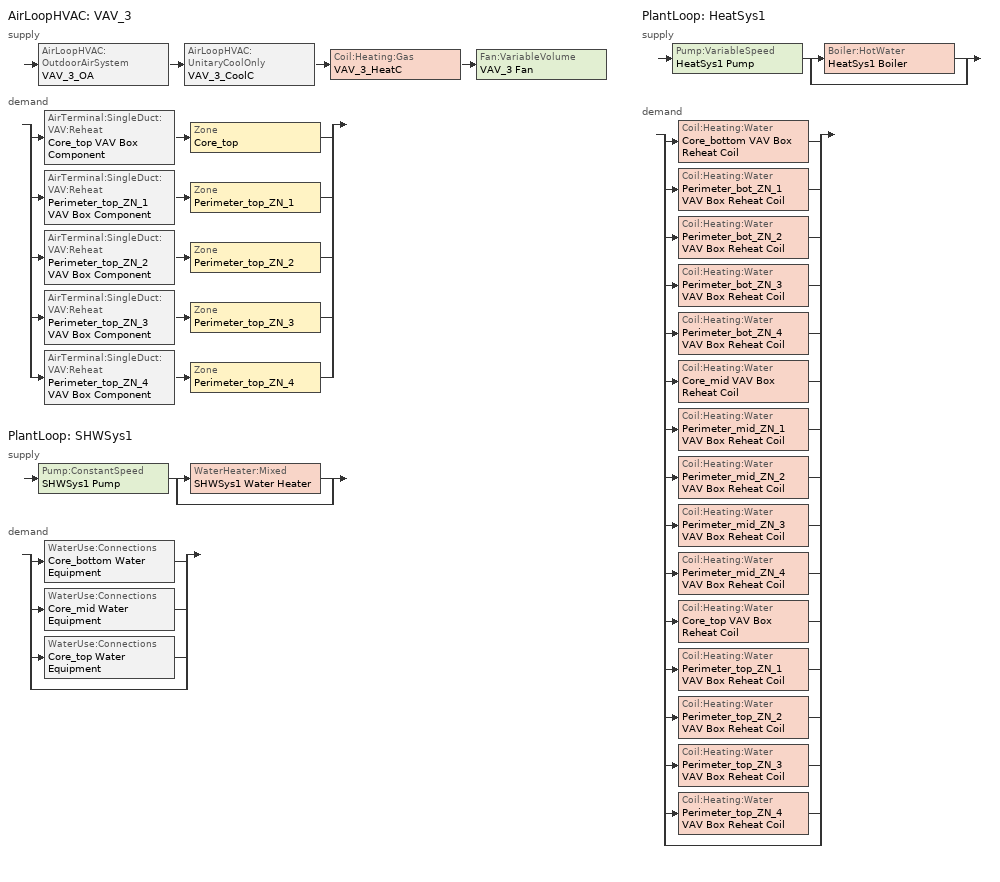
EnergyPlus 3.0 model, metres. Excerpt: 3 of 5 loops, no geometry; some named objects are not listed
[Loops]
AirLoopHVAC 'VAV_3'
 supply: AirLoopHVAC:OutdoorAirSystem 'VAV_3_OA' > AirLoopHVAC:UnitaryCoolOnly 'VAV_3_CoolC' > Coil:Heating:Gas 'VAV_3_HeatC' > Fan:VariableVolume 'VAV_3 Fan'
 demand: split
  | AirTerminal:SingleDuct:VAV:Reheat 'Core_top VAV Box Component' > Zone 'Core_top'
  | AirTerminal:SingleDuct:VAV:Reheat 'Perimeter_top_ZN_1 VAV Box Component' > Zone 'Perimeter_top_ZN_1'
  | AirTerminal:SingleDuct:VAV:Reheat 'Perimeter_top_ZN_2 VAV Box Component' > Zone 'Perimeter_top_ZN_2'
  | AirTerminal:SingleDuct:VAV:Reheat 'Perimeter_top_ZN_3 VAV Box Component' > Zone 'Perimeter_top_ZN_3'
  | AirTerminal:SingleDuct:VAV:Reheat 'Perimeter_top_ZN_4 VAV Box Component' > Zone 'Perimeter_top_ZN_4'
PlantLoop 'SHWSys1'
 supply: Pump:ConstantSpeed 'SHWSys1 Pump' > split
  | WaterHeater:Mixed 'SHWSys1 Water Heater'
  | bypass
 demand: split
  | WaterUse:Connections 'Core_bottom Water Equipment'
  | WaterUse:Connections 'Core_mid Water Equipment'
  | WaterUse:Connections 'Core_top Water Equipment'
  | bypass
PlantLoop 'HeatSys1'
 supply: Pump:VariableSpeed 'HeatSys1 Pump' > split
  | Boiler:HotWater 'HeatSys1 Boiler'
  | bypass
 demand: split
  | Coil:Heating:Water 'Core_bottom VAV Box Reheat Coil'
  | Coil:Heating:Water 'Perimeter_bot_ZN_1 VAV Box Reheat Coil'
  | Coil:Heating:Water 'Perimeter_bot_ZN_2 VAV Box Reheat Coil'
  | Coil:Heating:Water 'Perimeter_bot_ZN_3 VAV Box Reheat Coil'
  | Coil:Heating:Water 'Perimeter_bot_ZN_4 VAV Box Reheat Coil'
  | Coil:Heating:Water 'Core_mid VAV Box Reheat Coil'
  | Coil:Heating:Water 'Perimeter_mid_ZN_1 VAV Box Reheat Coil'
  | Coil:Heating:Water 'Perimeter_mid_ZN_2 VAV Box Reheat Coil'
  | Coil:Heating:Water 'Perimeter_mid_ZN_3 VAV Box Reheat Coil'
  | Coil:Heating:Water 'Perimeter_mid_ZN_4 VAV Box Reheat Coil'
  | Coil:Heating:Water 'Core_top VAV Box Reheat Coil'
  | Coil:Heating:Water 'Perimeter_top_ZN_1 VAV Box Reheat Coil'
  | Coil:Heating:Water 'Perimeter_top_ZN_2 VAV Box Reheat Coil'
  | Coil:Heating:Water 'Perimeter_top_ZN_3 VAV Box Reheat Coil'
  | Coil:Heating:Water 'Perimeter_top_ZN_4 VAV Box Reheat Coil'
  | bypass
[ComponentCost:LineItem]
Name | Line Item Type | Item | Cost per Each | Quantity | Cost per Unit of Output Capacity
Infiltration:Core_top | General | Core_top | 1 | 0.2998
People:Core_top | General | Core_top | 1 | 52.9143
LIGHTING EQUIP:Core_top | Lights | Core_top |  |  | 1
ElectricEquipment:Core_top:PlugMisc | General | Core_top | 1 | 7.9371
Infiltration:Perimeter_top_ZN_1 | General | Perimeter_top_ZN_1 | 1 | 0.1043
People:Perimeter_top_ZN_1 | General | Perimeter_top_ZN_1 | 1 | 11.1548
LIGHTING EQUIP:Perimeter_top_ZN_1 | Lights | Perimeter_top_ZN_1 |  |  | 1
ElectricEquipment:Perimeter_top_ZN_1:PlugMisc | General | Perimeter_top_ZN_1 | 1 | 1.6732
Infiltration:Perimeter_top_ZN_2 | General | Perimeter_top_ZN_2 | 1 | 0.067
People:Perimeter_top_ZN_2 | General | Perimeter_top_ZN_2 | 1 | 7.0619
LIGHTING EQUIP:Perimeter_top_ZN_2 | Lights | Perimeter_top_ZN_2 |  |  | 1
ElectricEquipment:Perimeter_top_ZN_2:PlugMisc | General | Perimeter_top_ZN_2 | 1 | 1.0593
Infiltration:Perimeter_top_ZN_3 | General | Perimeter_top_ZN_3 | 1 | 0.1043
People:Perimeter_top_ZN_3 | General | Perimeter_top_ZN_3 | 1 | 11.1548
LIGHTING EQUIP:Perimeter_top_ZN_3 | Lights | Perimeter_top_ZN_3 |  |  | 1
ElectricEquipment:Perimeter_top_ZN_3:PlugMisc | General | Perimeter_top_ZN_3 | 1 | 1.6732
Infiltration:Perimeter_top_ZN_4 | General | Perimeter_top_ZN_4 | 1 | 0.067
People:Perimeter_top_ZN_4 | General | Perimeter_top_ZN_4 | 1 | 7.0614
LIGHTING EQUIP:Perimeter_top_ZN_4 | Lights | Perimeter_top_ZN_4 |  |  | 1
ElectricEquipment:Perimeter_top_ZN_4:PlugMisc | General | Perimeter_top_ZN_4 | 1 | 1.0592
[Sizing:Zone] Zone Cooling Design Supply Air Temperature {C}=14; Zone Heating Design Supply Air Temperature {C}=40; Zone Cooling Design Supply Air Humidity Ratio {kg-H20/kg-air}=0.0085; Zone Heating Design Supply Air Humidity Ratio {kg-H20/kg-air}=0.008; Outdoor Air Method=Flow/Zone; Outside Air Flow per Zone Floor Area=0; Zone Sizing Factor=0; Cooling Design Air Flow Method {Flow/Zone | DesignDay}=DesignDay; Cooling Design Air Flow Rate=0; Cooling Minimum Air Flow=0; Cooling Minimum Air Flow Fraction=0; Heating Design Air Flow Method {Flow/Zone | DesignDay}=DesignDay; Heating Design Air Flow Rate=0
Name | Outside Air Flow per Zone {m3/s}
Core_top | 0.529143
Perimeter_top_ZN_1; Perimeter_top_ZN_3 | 0.111548
Perimeter_top_ZN_2 | 0.0706191
Perimeter_top_ZN_4 | 0.0706144
[ZoneControl:Thermostat] Control Type Schedule=Dual Zone Control Type Sched
Name | Zone | Control 1
Core_top Thermostat | Core_top | Core_top DualSPSched
Perimeter_top_ZN_1 Thermostat | Perimeter_top_ZN_1 | Perimeter_top_ZN_1 DualSPSched
Perimeter_top_ZN_2 Thermostat | Perimeter_top_ZN_2 | Perimeter_top_ZN_2 DualSPSched
Perimeter_top_ZN_3 Thermostat | Perimeter_top_ZN_3 | Perimeter_top_ZN_3 DualSPSched
Perimeter_top_ZN_4 Thermostat | Perimeter_top_ZN_4 | Perimeter_top_ZN_4 DualSPSched
[ThermostatSetpoint:DualSetpoint] Heating Setpoint Temperature Schedule=HtgSetP_Sch; Cooling Setpoint Temperature Schedule=ClgSetP_Sch
Core_top DualSPSched; Perimeter_top_ZN_1 DualSPSched; Perimeter_top_ZN_2 DualSPSched; Perimeter_top_ZN_3 DualSPSched; Perimeter_top_ZN_4 DualSPSched
[Zone equipment]
Core_top: Core_top VAV Box Component
Perimeter_top_ZN_1: Perimeter_top_ZN_1 VAV Box Component
Perimeter_top_ZN_2: Perimeter_top_ZN_2 VAV Box Component
Perimeter_top_ZN_3: Perimeter_top_ZN_3 VAV Box Component
Perimeter_top_ZN_4: Perimeter_top_ZN_4 VAV Box Component
[AirTerminal:SingleDuct:VAV:Reheat] Availability Schedule=ALWAYS_ON; Maximum Air Flow Rate {m3/s}=AUTOSIZE; Zone Minimum Air Flow Fraction=0.3; Maximum Hot Water or Steam Flow Rate {m3/s}=AUTOSIZE; Minimum Hot Water or Steam Flow Rate {m3/s}=0; Convergence Tolerance=0.001; Damper Heating Action=Reverse
Name | Reheat Coil
Core_top VAV Box Component | Core_top VAV Box Reheat Coil
Perimeter_top_ZN_1 VAV Box Component | Perimeter_top_ZN_1 VAV Box Reheat Coil
Perimeter_top_ZN_2 VAV Box Component | Perimeter_top_ZN_2 VAV Box Reheat Coil
Perimeter_top_ZN_3 VAV Box Component | Perimeter_top_ZN_3 VAV Box Reheat Coil
Perimeter_top_ZN_4 VAV Box Component | Perimeter_top_ZN_4 VAV Box Reheat Coil
[Coil:Heating:Water] Availablility Schedule=ALWAYS_ON; U-Factor Times Area Value {W/K}=AUTOSIZE; Maximum Water Flow Rate {m3/s}=AUTOSIZE; Coil Peformance input method=UFactorTimesAreaAndDesignWaterFlowRate; Nominal Capacity=AUTOSIZE; Design Inlet Water Temperature=82.2; Design Inlet Air Temperature=16.6; Design Outlet Water Temperature=71.1; Design Outlet Air Temperature=32.2
Core_bottom VAV Box Reheat Coil; Perimeter_bot_ZN_1 VAV Box Reheat Coil; Perimeter_bot_ZN_2 VAV Box Reheat Coil; Perimeter_bot_ZN_3 VAV Box Reheat Coil; Perimeter_bot_ZN_4 VAV Box Reheat Coil; Core_mid VAV Box Reheat Coil; Perimeter_mid_ZN_1 VAV Box Reheat Coil; Perimeter_mid_ZN_2 VAV Box Reheat Coil; Perimeter_mid_ZN_3 VAV Box Reheat Coil; Perimeter_mid_ZN_4 VAV Box Reheat Coil; Core_top VAV Box Reheat Coil; Perimeter_top_ZN_1 VAV Box Reheat Coil; Perimeter_top_ZN_2 VAV Box Reheat Coil; Perimeter_top_ZN_3 VAV Box Reheat Coil; Perimeter_top_ZN_4 VAV Box Reheat Coil
[WaterUse:Connections]
Name | Water Use Equipment 1
Core_bottom Water Equipment | Core_bottom Water Equipment
Core_mid Water Equipment | Core_mid Water Equipment
Core_top Water Equipment | Core_top Water Equipment
[WaterUse:Equipment] Peak Flow Rate {m3/s}=1.04111e-05; Flow Rate Fraction Schedule=BLDG_SWH_SCH
Name | Target Temperature Schedule | Hot Water Supply Temperature Schedule Name  {C} | Zone | Sensible Fraction Schedule | Latent Fraction Schedule
Core_bottom Water Equipment | Core_bottom Water Equipment Temp Sched | Core_bottom Water Equipment Hot Supply Temp Sched | Core_bottom | Core_bottom Water Equipment Sensible fract sched | Core_bottom Water Equipment Latent fract sched
Core_mid Water Equipment | Core_mid Water Equipment Temp Sched | Core_mid Water Equipment Hot Supply Temp Sched | Core_mid | Core_mid Water Equipment Sensible fract sched | Core_mid Water Equipment Latent fract sched
Core_top Water Equipment | Core_top Water Equipment Temp Sched | Core_top Water Equipment Hot Supply Temp Sched | Core_top | Core_top Water Equipment Sensible fract sched | Core_top Water Equipment Latent fract sched
[AirLoopHVAC]
VAV_3: Design Supply Air Flow Rate {m3/s}=AUTOSIZE
[SetpointManager:Scheduled]
Name | Control Variable {Temperature| others } | Schedule | Setpoint Node or NodeList | Control Variable {TEMP} | Setpoint Node
VAV_3 SAT setpoint | Temperature | Seasonal-Reset-Supply-Air-Temp-Sch | VAV_3 Supply Equipment Outlet Node
SHWSys1 Loop Setpoint Manager |  | SHWSys1-Loop-Temp-Schedule |  | Temperature | SHWSys1 Supply Outlet Node
HeatSys1 Loop Setpoint Manager |  | HW-Loop-Temp-Schedule |  | Temperature | HeatSys1 Supply Outlet Node
[SetpointManager:MixedAir]
Name | Control Variable {Temperature} | Control Variable | Setpoint Node or NodeList
VAV_3_CoolC SAT Manager | Temperature
VAV_3_HeatC MixedAir Manager |  | Temperature | VAV_3_HeatC-VAV_3 FanNode
VAV_3_OAMixed Air Temp Manager |  | Temperature | VAV_3_OA-VAV_3_CoolCNode
[Sizing:System]
VAV_3: Type Of Load To Size On {Sensible}=Sensible; Design Outdoor Air Flow Rate {m3/s}=AUTOSIZE; Minimum System Air Flow Ratio=0.3; Preheat Design Temperature {C}=7; Preheat Design Humidity Ratio {kg-H2O/kg-air}=0.008; Precool Design Temperature {C}=12.8; Precool Design Humidity Ratio {kg-H2O/kg-air}=0.008; Central Cooling Design Supply Air Temperature {C}=12.8; Central Heating Design Supply Air Temperature {C}=16.7; Sizing Option {Coincident | NonCoincident}=NonCoincident; 100% Outdoor Air in Cooling {Yes | No}=No; 100% Outdoor Air in Heating {Yes | No}=No; Central Cooling Design Supply Air Humidity Ratio {kg-H2O/kg-air}=0.0085; Central Heating Design Supply Air Humidity Ratio {kg-H2O/kg-air}=0.008; Cooling Design Air Flow Method=DesignDay; Cooling Design Air Flow Rate {m3/s}=0; Heating Design Air Flow Method=DesignDay; Heating Design Air Flow Rate {m3/s}=0
[Controller:OutdoorAir]
VAV_3_OA_Controller: Minimum Outdoor Air Flow Rate {m3/s}=AUTOSIZE; Maximum Outdoor Air Flow Rate {m3/s}=AUTOSIZE; Economizer Control Type=NoEconomizer; Economizer Control Action Type=ModulateFlow; Economizer Maximum Limit Dry-Bulb Temperature {C}=28; Economizer Maximum Limit Enthalpy {J/kg}=64000; Economizer Minimum Limit Dry-Bulb Temperature {C}=0; Lockout Type=NoLockout; Minimum Limit Type=FixedMinimum; Minimum Outdoor Air Schedule=MinOA_Sched
[AirLoopHVAC:UnitaryCoolOnly]
VAV_3_CoolC: Availablility Schedule=ALWAYS_ON; Cooling Coil=VAV_3_CoolC DXCoil
[Coil:Cooling:DX:TwoSpeed]
VAV_3_CoolC DXCoil: Availablility Schedule=ALWAYS_ON; Rated High Speed Total Cooling Capacity {W}=AUTOSIZE; Rated High Speed Sensible Heat Ratio=AUTOSIZE; Rated High Speed COP=3; Rated High Speed Air Flow Rate {m3/s}=AUTOSIZE; Total Cooling Capacity Function of Temperature Curve=VAV_3_CoolCLennoxStandard10Ton_TGA120S2B_CapFT; Total Cooling Capacity Function of Flow Fraction Curve=VAV_3_CoolCLennoxStandard10Ton_TGA120S2B_CapFF; Energy Input Ratio Function of Temperature Curve=VAV_3_CoolCLennoxStandard10Ton_TGA120S2B_EIRFT; Energy Input Ratio Function of Flow Fraction Curve=VAV_3_CoolCLennoxStandard10Ton_TGA120S2B_EIRFFF; Part Load Fraction Correlation Curve=VAV_3_CoolCLennoxStandard10Ton_TGA120S2B_PLR; Supply Air Fan Operating Mode=VariableSpeedFanAndCompressor; Rated Low Speed Total Cooling Capacity {W}=AUTOSIZE; Rated Low Speed Sensible Heat Ratio=0.69; Rated Low Speed COP=3; Rated Low Speed Air Flow Rate=AUTOSIZE; Low Speed Total Cooling Capacity Function of Temperature Curve=VAV_3_CoolCLennoxStandard10Ton_TGA120S2B_CapFT; Low Speed Total Cooling Capacity Function of Flow Fraction Curve=VAV_3_CoolCLennoxStandard10Ton_TGA120S2B_EIRFT
[Coil:Heating:Gas]
VAV_3_HeatC: Availablility Schedule=ALWAYS_ON; Gas Burner Efficiency=0.8; Nominal Capacity {W}=AUTOSIZE
[Fan:VariableVolume]
VAV_3 Fan: Availability Schedule=HVACOperationSchd; Fan Efficiency=0.186126; Pressure Rise {Pa}=500; Maximum Flow Rate {m3/s}=AUTOSIZE; Minimum Flow Rate {m3/s}=AUTOSIZE; Motor Efficiency=0.825; Motor In Airstream Fraction=1; Fan Coefficient 1=0.350712; Fan Coefficient 2=0.308505; Fan Coefficient 3=-0.541374; Fan Coefficient 4=0.871988; Fan Coefficient 5=0
[PlantLoop] Fluid Type {WATER}=Water; Minimum Loop Temperature {C}=10; Maximum Loop Flow Rate {m3/s}=AUTOSIZE; Minimum Loop Flow Rate {m3/s}=0; Loop Volume {m3}=AUTOSIZE; Load Distribution Scheme {OPTIMAL | SEQUENTIAL}=Optimal
Name | Loop Equipment Operation Scheme | Maximum Loop Temperature {C}
SHWSys1 | SHWSys1 Loop Operation Scheme List | 60
HeatSys1 | HeatSys1 Loop Operation Scheme List | 100
[Sizing:Plant] Loop Type {COOLING | HEATING}=Heating
Name | Design Loop Exit Temperature {C} | Design Loop Temperature Difference {C}
SHWSys1 | 60 | 5
HeatSys1 | 82 | 11
[PlantEquipmentOperationSchemes] Control Scheme 1 Object Type {*******}=PlantEquipmentOperation:HeatingLoad; Control Scheme 1 Schedule=PlantOnSched
Name | Control Scheme 1
SHWSys1 Loop Operation Scheme List | SHWSys1 Operation Scheme
HeatSys1 Loop Operation Scheme List | HeatSys1 Operation Scheme
[PlantEquipmentOperation:HeatingLoad] Load Range 1 Lower Limit {W}=0; Load Range 1 Upper Limit {W}=1000000000000000
Name | Priority Control 1 Equipment List
SHWSys1 Operation Scheme | SHWSys1 Equipment List
HeatSys1 Operation Scheme | HeatSys1 Equipment List
[PlantEquipmentList]
SHWSys1 Equipment List: SHWSys1 Water Heater
HeatSys1 Equipment List: HeatSys1 Boiler
[Pump:ConstantSpeed]
SHWSys1 Pump: Rated Flow Rate {m3/s}=AUTOSIZE; Rated Pump Head {Pa} [179352 Pa = 60 ft]=179352; Rated Power Consumption {W}=AUTOSIZE; Motor Efficiency=0.85; Fraction of Motor Inefficiencies to Fluid Stream=0; Pump Control Type {Continuous | Intermittent}=Intermittent
[WaterHeater:Mixed]
SHWSys1 Water Heater: Tank Volume {m3}=0.3785; Setpoint Temperature Schedule=SHWSys1 Water Heater Setpoint Temperature Schedule Name; Deadband Temperature Difference {deltaC}=2; Maximum Temperature Limit {C}=82.2222; Heater Control Type {Cycle | Modulate}=Cycle; Heater Maximum Capacity {W}=845000; Heater Fuel Type=NATURALGAS; Heater Thermal Efficiency=0.8; Off Cycle Parasitic Fuel Consumption Rate {W}=20; Off Cycle Parasitic Fuel Type=NATURALGAS; Off Cycle Parasitic Heat Fraction To Tank=0.8; On Cycle Parasitic Fuel Type=NATURALGAS; Ambient Temperature Indicator {Schedule | Zone | Outdoors}=SCHEDULE; Ambient Temperature Schedule=SHWSys1 Water Heater Ambient Temperature Schedule Name; Off Cycle Loss Coefficient to Ambient Temperature {W/K}=6; On Cycle Loss Coefficient to Ambient Temperature {W/K}=6; Use Side Effectiveness=1; Source Side Effectiveness=1; Use Side Design Flow Rate=AUTOSIZE; Source Side Design Flow Rate=AUTOSIZE; Indirect Water Heater Recovery Time=1.5
[Pump:VariableSpeed]
HeatSys1 Pump: Rated Flow Rate {m3/s}=AUTOSIZE; Rated Pump Head {Pa} [179352 Pa = 60 ft]=179352; Rated Power Consumption {W}=AUTOSIZE; Motor Efficiency=0.85; Fraction of Motor Inefficiencies to Fluid Stream=0; Coefficient 1 of the Part Load Performance Curve=0; Coefficient 2 of the Part Load Performance Curve=1; Coefficient 3 of the Part Load Performance Curve=0; Coefficient 4 of the Part Load Performance Curve=0; Minimum Flow Rate {m3/s}=0; Pump Control Type {Continuous | Intermittent}=Intermittent
[Boiler:HotWater]
HeatSys1 Boiler: Fuel Type=NATURALGAS; Nominal Capacity {W}=AUTOSIZE; Nominal Thermal Efficiency=0.8; Design Water Outlet Temperature {C}=81; Design Water Flow Rate {m3/s}=AUTOSIZE; Minimum Part Load Ratio=0; Maximum Part Load Ratio=1.2; Optimum Part Load Ratio=1; Water Outlet Upper Temperature Limit {C}=95; Boiler Flow Mode=VariableFlow; Parasitic Electric Load=0; Sizing Factor=1
[Schedule:Compact]
BLDG_SWH_SCH: Through: 12/31, For: Weekdays SummerDesignDay, Until: 05:00, 0.05, Until: 06:00, 0.08, Until: 07:00, 0.07, Until: 08:00, 0.19, Until: 09:00, 0.35, Until: 10:00, 0.38, Until: 11:00, 0.39, Until: 12:00, 0.47, Until: 13:00, 0.57, Until: 14:00, 0.54, Until: 15:00, 0.34, Until: 16:00, 0.33, Until: 17:00, 0.44, Until: 18:00, 0.26, Until: 19:00, 0.21, Until: 20:00, 0.15, Until: 21:00, 0.17, Until: 22:00, 0.08, Until: 24:00, 0.05, For: Saturday WinterDesignDay, Until: 05:00, 0.05, Until: 06:00, 0.08, Until: 07:00, 0.07, Until: 08:00, 0.11, Until: 09:00, 0.15, Until: 10:00, 0.21, Until: 11:00, 0.19, Until: 12:00, 0.23, Until: 13:00, 0.2, Until: 14:00, 0.19, Until: 15:00, 0.15, Until: 16:00, 0.13, Until: 17:00, 0.14, Until: 21:00, 0.07, Until: 22:00, 0.09, Until: 24:00, 0.05, For: Sunday Holidays AllOtherDays, Until: 05:00, 0.04, Until: 06:00, 0.07, Until: 11:00, 0.04, Until: 13:00, 0.06, Until: 14:00, 0.09, Until: 15:00, 0.06, Until: 21:00, 0.04, Until: 22:00, 0.07, Until: 24:00, 0.04
ALWAYS_ON; PlantOnSched; MinOA_Sched: Through: 12/31, For: AllDays, Until: 24:00, 1
HVACOperationSchd: Through: 12/31, For: Weekdays SummerDesignDay, Until: 06:00, 0, Until: 22:00, 1, Until: 24:00, 0, For: Saturday WinterDesignDay, Until: 06:00, 0, Until: 18:00, 1, Until: 24:00, 0, For: Sunday Holidays AllOtherDays, Until: 24:00, 0
HTGSETP_SCH: Through: 12/31, For: Weekdays WinterDesignDay, Until: 05:00, 15.6, Until: 19:00, 21, Until: 24:00, 13, For SummerDesignDay, Until: 24:00, 15.6, For: Saturday, Until: 06:00, 15.6, Until: 17:00, 21, Until: 24:00, 15.6, For: Sunday Holidays AllOtherDays, Until: 24:00, 15.6
CLGSETP_SCH: Through: 12/31, For: Weekdays SummerDesignDay, Until: 06:00, 30, Until: 22:00, 24, Until: 24:00, 30, For: Saturday, Until: 06:00, 30, Until: 18:00, 24, Until: 24:00, 30, For WinterDesignDay, Until: 24:00, 30, For: Sunday Holidays AllOtherDays, Until: 24:00, 30
Dual Zone Control Type Sched: Through: 12/31, For: AllDays, Until: 24:00, 4
Seasonal-Reset-Supply-Air-Temp-Sch: Through: 3/31, For: AllDays, Until: 24:00, 13, Through: 9/30, For: AllDays, Until: 24:00, 13, Through: 12/31, For: AllDays, Until: 24:00, 13
HW-Loop-Temp-Schedule; SHWSys1-Loop-Temp-Schedule; SHWSys1 Water Heater Setpoint Temperature Schedule Name: Through: 12/31, For: AllDays, Until: 24:00, 60
Core_bottom Water Equipment Latent fract sched; Core_mid Water Equipment Latent fract sched; Core_top Water Equipment Latent fract sched: Through: 12/31, For: AllDays, Until: 24:00, 0.05
Core_bottom Water Equipment Sensible fract sched; Core_mid Water Equipment Sensible fract sched; Core_top Water Equipment Sensible fract sched: Through: 12/31, For: AllDays, Until: 24:00, 0.2
Core_bottom Water Equipment Temp Sched; Core_mid Water Equipment Temp Sched; Core_top Water Equipment Temp Sched: Through: 12/31, For: AllDays, Until: 24:00, 48.8
Core_bottom Water Equipment Hot Supply Temp Sched; Core_mid Water Equipment Hot Supply Temp Sched; Core_top Water Equipment Hot Supply Temp Sched: Through: 12/31, For: AllDays, Until: 24:00, 55
SHWSys1 Water Heater Ambient Temperature Schedule Name: Through: 12/31, For: AllDays, Until: 24:00, 22
[Curve:Biquadratic] Minimum Value of x=17; Maximum Value of x=22; Minimum Value of y=29; Maximum Value of y=46
Name | Coefficient1 Constant | Coefficient2 x | Coefficient3 x**2 | Coefficient4 y | Coefficient5 y**2 | Coefficient6 x*y
VAV_3_CoolCLennoxStandard10Ton_TGA120S2B_CapFT | 0.42415 | 0.04426 | -0.00042 | 0.00333 | -0.00008 | -0.00021
VAV_3_CoolCLennoxStandard10Ton_TGA120S2B_EIRFT | 1.23649 | -0.02431 | 0.00057 | -0.01434 | 0.00063 | -0.00038
[Curve:Quadratic]
Name | Coefficient1 Constant | Coefficient2 x | Coefficient3 x**2 | Minimum Value of x | Maximum Value of x
VAV_3_CoolCLennoxStandard10Ton_TGA120S2B_CapFF | 0.77136 | 0.34053 | -0.11088 | 0.75918 | 1.13877
VAV_3_CoolCLennoxStandard10Ton_TGA120S2B_EIRFFF | 1.2055 | -0.32953 | 0.12308 | 0.75918 | 1.13877
VAV_3_CoolCLennoxStandard10Ton_TGA120S2B_PLR | 0.771 | 0.229 | 0 | 0 | 1
